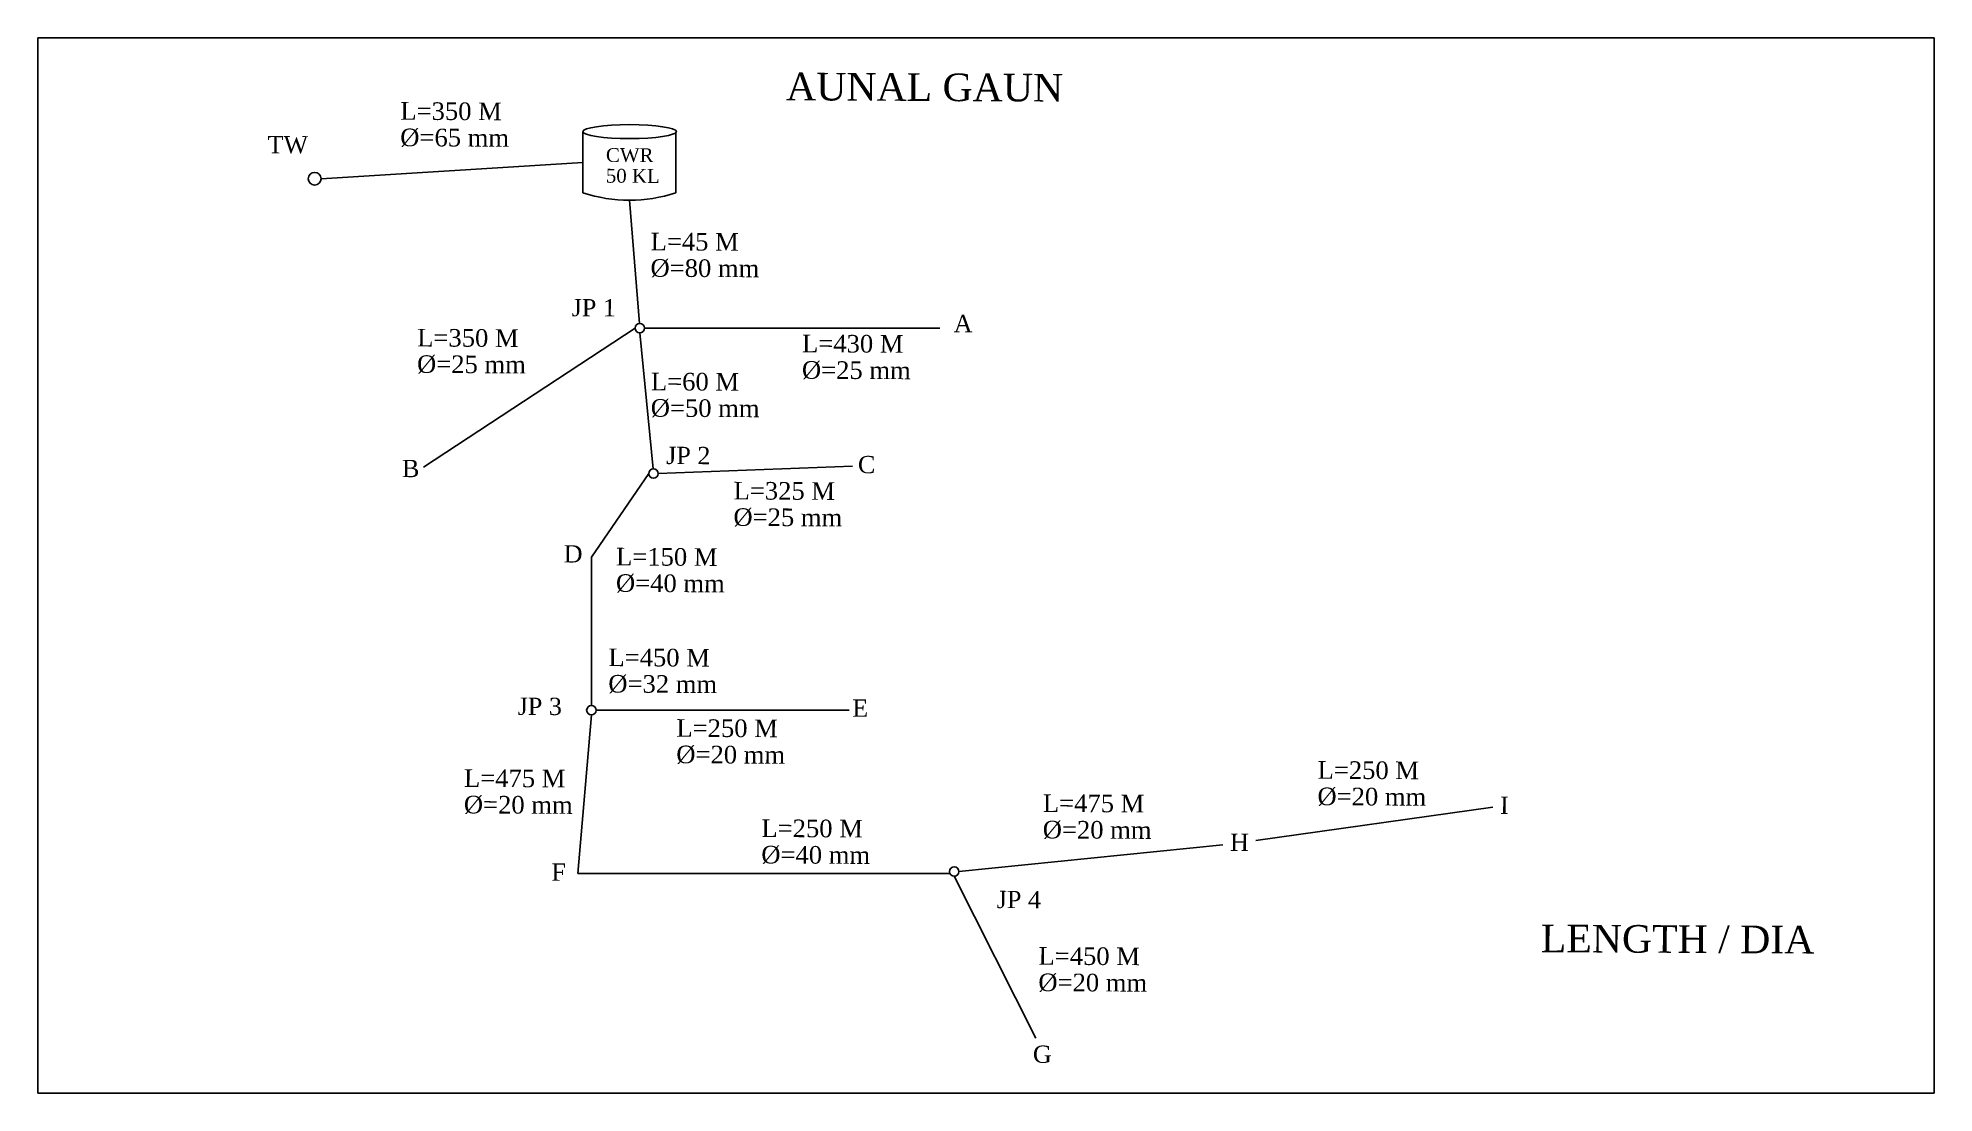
# Model space of a CAD drawing. Header units: millimetres. Extents: x 1640 to 242550, y 2540 to 136550.
import ezdxf

# ---------------------------------------------------------------- set-up
doc = ezdxf.new("R2010")
doc.units = ezdxf.units.MM
doc.layers.add('Layer1', color=1, linetype='Continuous')
doc.styles.add('style1', font='times.ttf')

# ---------------------------------------------------------------- blocks, each defined once
blk = doc.blocks.new('A$C608743F8')
at = {"layer": 'Layer1', "color": 5}
blk.add_line((537.7, 20.5), (537.7, 186.5), dxfattribs=at)
blk.add_lwpolyline([(281.4, 187.8), (281.4, 20.6, 0.160589), (537.9, 20.6)], format="xyb", dxfattribs=at)
blk.add_ellipse((410, 189.1), major_axis=(-128.9, 0), ratio=0.148882, dxfattribs=at)

msp = doc.modelspace()

# ---------------------------------------------------------------- linework, layer by layer
at = {"color": 1}
for p, q in [((37610, 118667), (70886, 120740)), ((76792, 115940), (78057, 100299)), ((77506, 99701), (50630, 82050)), ((78106, 99102), (79788, 81817)), ((78705, 99701), (116230, 99701)), ((80445, 81221), (105130, 82150)), ((79246, 81221), (71956, 70600)), ((71956, 70600), (71956, 51760)), ((72555, 51161), (104700, 51161)), ((71956, 50561), (70216, 30440)), ((156380, 34620), (186480, 38860)), ((118656, 30676), (152166, 34080)), ((70216, 30440), (117506, 30440)), ((118057, 30077), (128416, 9500))]:
    msp.add_line(p, q, dxfattribs=at)
msp.add_lwpolyline([(1640, 136550), (242550, 136550), (242550, 2540), (1640, 2540)], close=True)
at = {"color": 5}
for centre, radius in [((36797, 118667), 812), ((78106, 99701), 599), ((79846, 81221), 599), ((71956, 51161), 599), ((118057, 30676), 599)]:
    msp.add_circle(centre, radius, dxfattribs=at)

# ---------------------------------------------------------------- block references
at = {"xscale": 46.08000000000001, "yscale": 46.08000000000001, "zscale": 46.08000000000001}
msp.add_blockref('A$C608743F8', (57919, 115940), dxfattribs=at)

# ---------------------------------------------------------------- texts
at = {"color": 0, "lineweight": 20, "attachment_point": 1, "rotation": 359.72669, "line_spacing_factor": 0.9, "style": 'style1'}
for s, insert, char_height, width in [('AUNAL GAUN', (96707, 132141), 3510.3, 37398.72), ('TW ', (30820, 124097), 2193.9, 13624.31), ('CWR\\P50 KL', (73812, 122561), 1755.2, 18699.36), ('JP 1', (69460, 103400), 2193.9, 23374.2), ('A ', (118000, 101374), 2193.9, 23374.2), ('JP 2', (81471, 84631), 2193.9, 23374.2), ('B ', (47901, 82966), 2193.9, 23374.2), ('C ', (105831, 83466), 2193.9, 23374.2), ('D ', (68451, 72126), 2193.9, 23374.2), ('JP 3', (62600, 52770), 2193.9, 23374.2), ('E', (105111, 52536), 2194, 23374.2), ('I ', (187410, 40194), 2193.9, 23374.2), ('H ', (153110, 35493), 2193.9, 23374.2), ('F ', (66881, 31706), 2193.9, 23374.2), ('JP 4', (123470, 28230), 2193.9, 23374.2), ('LENGTH / DIA', (192598, 23937), 3510.31, 37398.72), ('G ', (128061, 8576), 2193.9, 23374.2)]:
    msp.add_mtext(s, dxfattribs=dict(at, insert=insert, char_height=char_height, width=width))
at = {"color": 7, "lineweight": 20, "char_height": 2236.43, "width": 42492.46, "attachment_point": 1, "rotation": 359.72669, "line_spacing_factor": 0.9, "style": 'style1'}
for s, insert in [('\\pt424.80994;L=350 M\\P\\ptz;Ø=65 mm', (47698, 128396)), ('\\pt424.80994;L=45 M\\P\\ptz;Ø=80 mm', (79493, 111813)), ('\\pt424.80994;L=350 M\\P\\ptz;Ø=25 mm', (49833, 99603)), ('\\pt424.80994;L=430 M\\P\\ptz;Ø=25 mm', (98733, 98863)), ('\\pt424.80994;L=60 M\\P\\ptz;Ø=50 mm', (79528, 94036)), ('\\pt424.80994;L=325 M\\P\\ptz;Ø=25 mm', (90033, 80173)), ('\\pt424.80994;L=150 M\\P\\ptz;Ø=40 mm', (75103, 71793)), ('\\pt424.80994;L=450 M\\P\\ptz;Ø=32 mm', (74133, 59003)), ('\\pt424.80994;L=250 M\\P\\ptz;Ø=20 mm', (82770, 50030)), ('\\pt424.80994;L=475 M\\P\\ptz;Ø=20 mm', (55780, 43660)), ('\\pt424.80994;L=250 M\\P\\ptz;Ø=20 mm', (164230, 44700)), ('\\pt424.80994;L=475 M\\P\\ptz;Ø=20 mm', (129330, 40480)), ('\\pt424.80994;L=250 M\\P\\ptz;Ø=40 mm', (93570, 37300)), ('\\pt424.80994;L=450 M\\P\\ptz;Ø=20 mm', (128770, 21080))]:
    msp.add_mtext(s, dxfattribs=dict(at, insert=insert))

doc.saveas('drawing.dxf')
